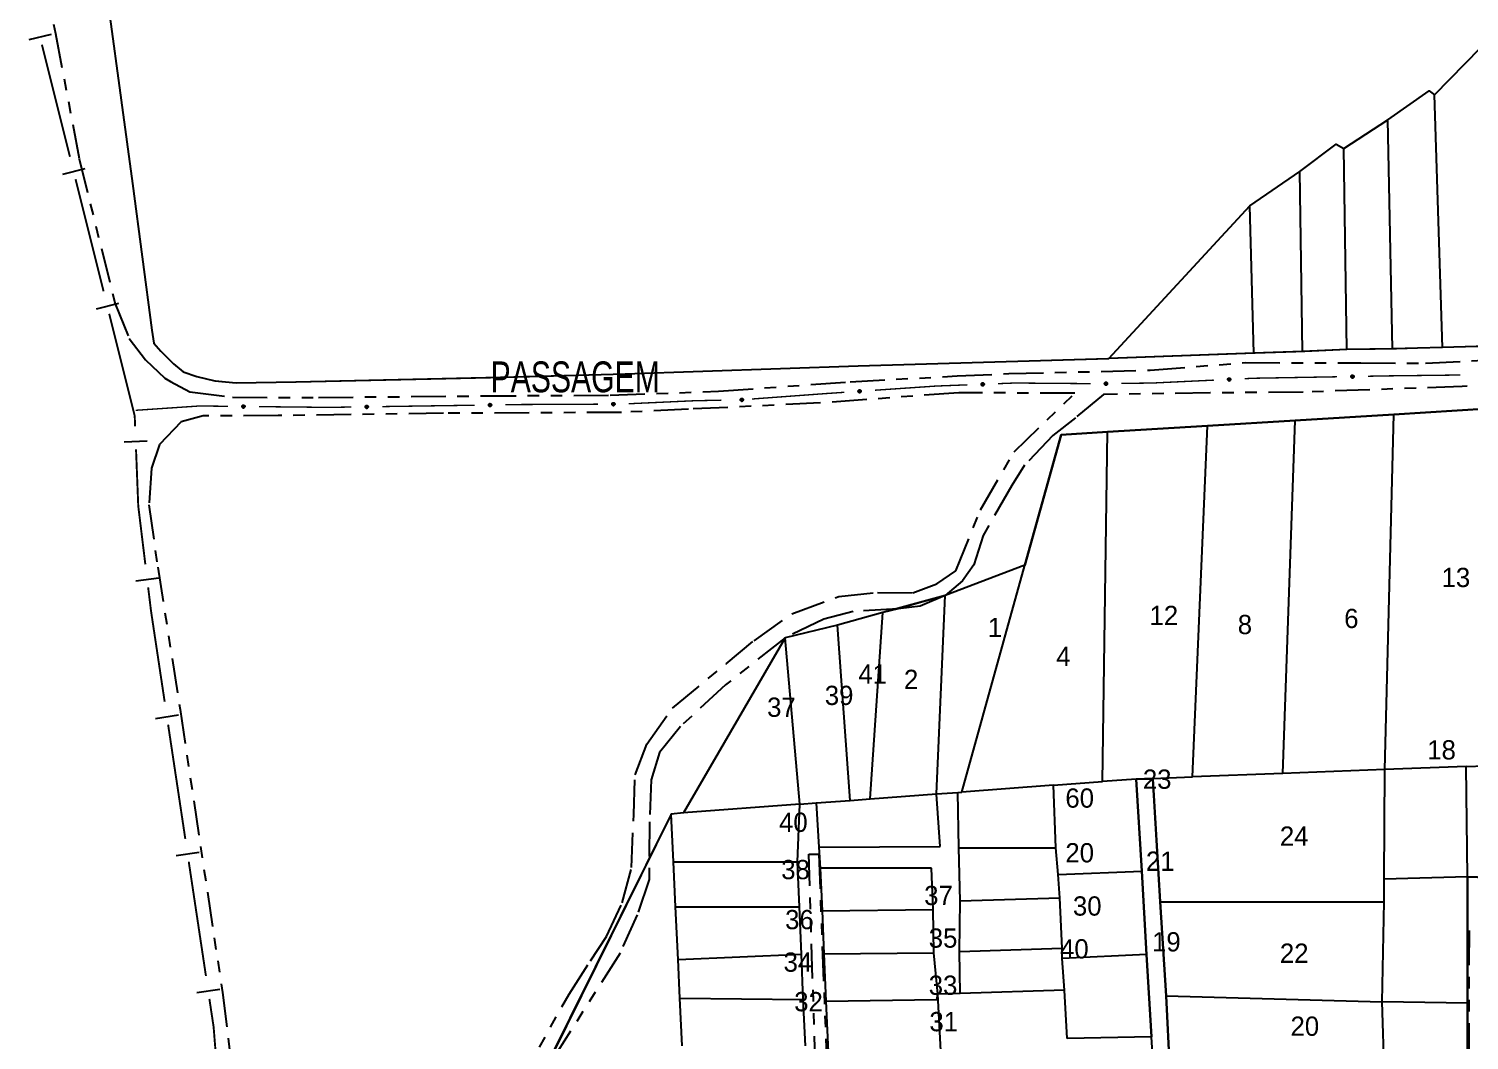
# Model space of a CAD drawing. Extents: x 203604 to 204690, y 4848469 to 4850418.
# Drawn here: x 204038.6 to 204225.5, y 4848577.6 to 4848708.9 of the extents above; entities that cross this region are included whole.
import ezdxf
from ezdxf.enums import TextEntityAlignment as Align

# ---------------------------------------------------------------- set-up
doc = ezdxf.new("R2010")
doc.units = 0
doc.header["$LTSCALE"] = 1.5
doc.header["$MEASUREMENT"] = 0
doc.linetypes.add('TRACO_25', pattern=[8, 3, -1, 1, -1, 1, -1])
for name, color, linetype in [('CD_MALHA_LOTES', 7, 'CONTINUOUS'), ('LM-LIM-SETORES-BAIRROS', 7, 'CONTINUOUS'), ('RU-QUADRA', 210, 'CONTINUOUS'), ('SV-EIXO-RUA-N-PAV', 6, 'CONTINUOUS'), ('SV-RUA-NAO-PAV', 7, 'CONTINUOUS'), ('SV-TXT-RUA-N-PAV', 7, 'CONTINUOUS'), ('Th_NmrPort', 7, 'CONTINUOUS')]:
    doc.layers.add(name, color=color, linetype=linetype)
doc.styles.add('ARIAL', font='ARIAL.SHX')

msp = doc.modelspace()

# ---------------------------------------------------------------- linework, layer by layer
at = {"layer": 'CD_MALHA_LOTES', "linetype": 'Continuous', "flags": 128}
for points in [[(204047.513735, 4848722.237219), (204052.060325, 4848688.826671), (204054.540283, 4848669.779214), (204054.815834, 4848668.091465), (204055.711375, 4848667.058149), (204057.36468, 4848665.404843), (204058.604659, 4848664.371527), (204060.39574, 4848663.751538), (204062.737923, 4848663.200436), (204065.493432, 4848662.924885), (204073.277746, 4848663.062661), (204100.453954, 4848663.68265), (204115.953693, 4848664.095976), (204146.195406, 4848665.129292), (204178.710414, 4848666.093721)], [(204220.973036, 4848700.330922), (204226.966268, 4848706.393042)], [(204214.910916, 4848697.058755), (204220.284158, 4848700.813136), (204220.973036, 4848700.330922)], [(204222.006352, 4848667.540363), (204220.973036, 4848700.330922)], [(204209.193234, 4848693.338817), (204214.910916, 4848697.058755)], [(204215.530905, 4848667.3337), (204214.910916, 4848697.058755)], [(204203.509997, 4848690.376645), (204208.228806, 4848693.889919), (204209.193234, 4848693.338817)], [(204209.606561, 4848667.264812), (204209.193234, 4848693.338817)], [(204197.03455, 4848685.898943), (204203.509997, 4848690.376645)], [(204203.854435, 4848666.989261), (204203.509997, 4848690.376645)], [(204178.710414, 4848666.093721), (204197.03455, 4848685.898943)], [(204197.516764, 4848666.782598), (204197.03455, 4848685.898943)], [(204197.516764, 4848666.782598), (204178.710414, 4848666.093721)], [(204203.854435, 4848666.989261), (204197.516764, 4848666.782598)], [(204209.606561, 4848667.264812), (204203.854435, 4848666.989261)], [(204215.530905, 4848667.3337), (204209.606561, 4848667.264812)], [(204222.006352, 4848667.540363), (204215.530905, 4848667.3337)], [(204227.861809, 4848667.678138), (204222.006352, 4848667.540363)], [(204215.68, 4848658.84), (204228.04, 4848659.6)], [(204178.55, 4848656.56), (204191.53, 4848657.35)], [(204189.57, 4848611.78), (204191.53, 4848657.35)], [(204191.53, 4848657.35), (204202.92, 4848658.05)], [(204201.29, 4848612.24), (204202.92, 4848658.05)], [(204202.92, 4848658.05), (204215.68, 4848658.84)], [(204214.55, 4848612.75), (204215.68, 4848658.84)], [(204167.82, 4848639.29), (204172.53, 4848656.19)], [(204172.53, 4848656.19), (204178.55, 4848656.56)], [(204177.89, 4848611.19), (204178.55, 4848656.56)], [(204167.82, 4848639.29), (204157.48, 4848635.35)], [(204159.66, 4848609.82), (204167.82, 4848639.29)], [(204157.48, 4848635.35), (204149.38, 4848633.12)], [(204156.370895, 4848609.580792), (204157.48, 4848635.35)], [(204149.38, 4848633.12), (204143.53, 4848631.5)], [(204147.74, 4848608.93), (204149.38, 4848633.12)], [(204143.53, 4848631.5), (204136.72, 4848629.86)], [(204145.16, 4848608.74), (204143.53, 4848631.5)], [(204136.72, 4848629.86), (204123.55, 4848607.13)], [(204138.65, 4848608.25), (204136.72, 4848629.86)], [(204214.55, 4848612.75), (204201.29, 4848612.24)], [(204214.44, 4848598.52), (204214.55, 4848612.75)], [(204225.1, 4848613.15), (204214.55, 4848612.75)], [(204225.1, 4848613.15), (204227.54, 4848613.25)], [(204225.25, 4848598.84), (204225.1, 4848613.15)], [(204171.54, 4848610.71), (204159.66, 4848609.82)], [(204171.54, 4848610.71), (204177.89, 4848611.19)], [(204171.86, 4848602.57), (204171.54, 4848610.71)], [(204182.28, 4848611.51), (204177.89, 4848611.19)], [(204184.43, 4848611.58), (204182.28, 4848611.51)], [(204182.28, 4848611.51), (204182.99, 4848599.55)], [(204184.43, 4848611.58), (204189.57, 4848611.78)], [(204185.4, 4848595.59), (204184.43, 4848611.58)], [(204201.29, 4848612.24), (204189.57, 4848611.78)], [(204140.76, 4848608.41), (204145.16, 4848608.74)], [(204145.16, 4848608.74), (204147.74, 4848608.93)], [(204147.74, 4848608.93), (204156.36, 4848609.58)], [(204156.82, 4848602.77), (204156.37, 4848609.56)], [(204156.370895, 4848609.580792), (204159.11, 4848609.78)], [(204159.11, 4848609.78), (204159.66, 4848609.82)], [(204159.25, 4848602.57), (204159.11, 4848609.78)], [(204121.93, 4848606.96), (204089.11, 4848540.85)], [(204123.55, 4848607.13), (204121.93, 4848606.96)], [(204122.22, 4848600.77), (204121.93, 4848606.96)], [(204138.65, 4848608.25), (204123.55, 4848607.13)], [(204138.33, 4848600.79), (204138.65, 4848608.25)], [(204138.65, 4848608.25), (204140.76, 4848608.41)], [(204140.76, 4848608.41), (204141.11, 4848602.68)], [(204141.11, 4848602.68), (204156.82, 4848602.77)], [(204159.45, 4848595.7), (204159.25, 4848602.57)], [(204159.25, 4848602.57), (204171.86, 4848602.57)], [(204172.17, 4848599.14), (204171.86, 4848602.57)], [(204122.22, 4848600.77), (204138.33, 4848600.79)], [(204122.51, 4848594.92), (204122.22, 4848600.77)], [(204138.58, 4848594.94), (204138.33, 4848600.79)], [(204155.71, 4848599.94), (204141.28, 4848599.94)], [(204141.28, 4848599.94), (204141.51, 4848594.39)], [(204155.92, 4848594.59), (204155.71, 4848599.94)], [(204172.17, 4848599.14), (204182.99, 4848599.55)], [(204182.99, 4848599.55), (204183.63, 4848588.75)], [(204172.37, 4848596.11), (204172.17, 4848599.14)], [(204225.25, 4848598.84), (204214.44, 4848598.52)], [(204214.44, 4848595.59), (204214.44, 4848598.52)], [(204225.25, 4848598.84), (204225.24, 4848582.43)], [(204229.14, 4848598.68), (204225.25, 4848598.84)], [(204159.35, 4848589.14), (204159.45, 4848595.7)], [(204159.45, 4848595.7), (204172.37, 4848596.11)], [(204172.67, 4848589.55), (204172.37, 4848596.11)], [(204122.51, 4848594.92), (204138.58, 4848594.94)], [(204122.84, 4848588.1), (204122.51, 4848594.92)], [(204138.83, 4848588.77), (204138.58, 4848594.94)], [(204141.51, 4848594.39), (204155.92, 4848594.59)], [(204141.51, 4848594.39), (204141.76, 4848588.84)], [(204156.02, 4848588.94), (204155.92, 4848594.59)], [(204185.4, 4848595.59), (204214.44, 4848595.59)], [(204186.14, 4848583.39), (204185.4, 4848595.59)], [(204214.2, 4848582.6), (204214.44, 4848595.59)], [(204122.84, 4848588.1), (204138.83, 4848588.77)], [(204139.08, 4848582.92), (204138.83, 4848588.77)], [(204141.76, 4848588.84), (204156.02, 4848588.94)], [(204141.76, 4848588.84), (204142.02, 4848582.69)], [(204156.52, 4848583.59), (204156.02, 4848588.94)], [(204159.35, 4848589.14), (204172.67, 4848589.55)], [(204159.45, 4848583.69), (204159.35, 4848589.14)], [(204172.67, 4848588.23), (204172.67, 4848589.55)], [(204183.63, 4848588.75), (204172.67, 4848588.23)], [(204172.97, 4848584.1), (204172.67, 4848588.23)], [(204183.63, 4848588.75), (204184.26, 4848578.04)], [(204123.08, 4848583.06), (204122.84, 4848588.1)], [(204123.38, 4848576.88), (204123.08, 4848583.06)], [(204123.08, 4848583.06), (204139.08, 4848582.92)], [(204139.37, 4848576.91), (204139.08, 4848582.92)], [(204142.02, 4848582.69), (204156.42, 4848582.89)], [(204142.02, 4848582.69), (204142.3, 4848576.12)], [(204156.42, 4848582.89), (204156.52, 4848583.59)], [(204159.45, 4848583.69), (204156.52, 4848583.59)], [(204156.93, 4848576.22), (204156.52, 4848583.59)], [(204172.97, 4848584.1), (204159.45, 4848583.69)], [(204173.33, 4848577.84), (204172.97, 4848584.1)], [(204186.14, 4848583.39), (204214.2, 4848582.6)], [(204186.65, 4848573.7), (204186.14, 4848583.39)], [(204225.24, 4848582.43), (204214.2, 4848582.6)], [(204214.51, 4848572.99), (204214.2, 4848582.6)], [(204225.24, 4848582.43), (204225.19, 4848554.93)], [(204184.26, 4848578.04), (204173.33, 4848577.84)], [(204184.73, 4848570.37), (204184.26, 4848578.04)]]:
    msp.add_lwpolyline(points, dxfattribs=at)
at = {"layer": 'CD_MALHA_LOTES', "linetype": 'Continuous'}
for points in [[(204156.36, 4848609.58), (204156.370895, 4848609.580792)], [(204156.37, 4848609.56), (204156.370895, 4848609.580792)]]:
    msp.add_lwpolyline(points, dxfattribs=at)
at = {"layer": 'LM-LIM-SETORES-BAIRROS'}
for points in [[(204041.500249, 4848708.156811), (204038.58988, 4848707.428969)], [(204045.8673, 4848690.694599), (204042.956931, 4848689.966757)], [(204050.23435, 4848673.232386), (204047.323982, 4848672.504544)], [(204053.960789, 4848655.367155), (204050.963097, 4848655.249498)], [(204055.442217, 4848637.566315), (204052.464159, 4848637.204148)], [(204057.999059, 4848619.793029), (204055.032448, 4848619.346691)], [(204060.67709, 4848601.993362), (204057.710479, 4848601.547024)], [(204063.35512, 4848584.193695), (204060.388509, 4848583.747356)]]:
    msp.add_lwpolyline(points, dxfattribs=at)
at = {"layer": 'LM-LIM-SETORES-BAIRROS', "const_width": 0.25}
for points in [[(204043.926887, 4848692.270924), (204040.287678, 4848706.822767)], [(204048.293938, 4848674.808711), (204044.654729, 4848689.360555)], [(204052.33, 4848658.67), (204049.02178, 4848671.898342)], [(204052.344286, 4848658.306018), (204052.33, 4848658.67)], [(204052.383505, 4848657.306788), (204052.344286, 4848658.306018)], [(204052.79, 4848646.95), (204052.501162, 4848654.309096)], [(204052.866687, 4848646.319408), (204052.79, 4848646.95)], [(204053.711743, 4848639.370604), (204052.866687, 4848646.319408)], [(204054.45, 4848633.3), (204054.07391, 4848636.392545)], [(204054.581621, 4848632.425175), (204054.45, 4848633.3)], [(204056.218195, 4848621.547601), (204054.581621, 4848632.425175)], [(204058.896225, 4848603.747934), (204056.664533, 4848618.58099)], [(204061.574256, 4848585.948266), (204059.342564, 4848600.781323)], [(204062.57, 4848579.33), (204062.020594, 4848582.981655)], [(204062.594113, 4848579.023702), (204062.57, 4848579.33)], [(204062.94, 4848574.63), (204062.594113, 4848579.023702)]]:
    msp.add_lwpolyline(points, dxfattribs=at)
at = {"layer": 'RU-QUADRA', "linetype": 'Continuous'}
msp.add_lwpolyline([(204047.513735, 4848722.237219, 0.18, 0.18, 0), (204052.060325, 4848688.826671, 0.18, 0.18, 0), (204054.540283, 4848669.779214, 0.18, 0.18, 0), (204054.815834, 4848668.091465, 0.18, 0.18, 0), (204055.711375, 4848667.058149, 0.18, 0.18, 0), (204057.36468, 4848665.404843, 0.18, 0.18, 0), (204058.604659, 4848664.371527, 0.18, 0.18, 0), (204060.39574, 4848663.751538, 0.18, 0.18, 0), (204062.737923, 4848663.200436, 0.18, 0.18, 0), (204065.493432, 4848662.924885, 0.18, 0.18, 0), (204073.277746, 4848663.062661, 0.18, 0.18, 0), (204100.453954, 4848663.68265, 0.18, 0.18, 0), (204115.953693, 4848664.095976, 0.18, 0.18, 0), (204146.195406, 4848665.129292, 0.18, 0.18, 0), (204178.710414, 4848666.093721, 0.18, 0.18, 0), (204197.516764, 4848666.782598, 0.18, 0.18, 0), (204203.854435, 4848666.989261, 0.18, 0.18, 0), (204209.606561, 4848667.264812, 0.18, 0.18, 0), (204215.530905, 4848667.3337, 0.18, 0.18, 0), (204222.006352, 4848667.540363, 0.18, 0.18, 0), (204227.861809, 4848667.678138, 0.18, 0.18, 0)], format="xyseb", dxfattribs=at)
at = {"layer": 'RU-QUADRA', "linetype": 'Continuous', "flags": 128}
for points in [[(204228.04, 4848659.6), (204215.68, 4848658.84), (204202.92, 4848658.05), (204191.53, 4848657.35), (204178.55, 4848656.56), (204172.53, 4848656.19), (204167.82, 4848639.29), (204157.48, 4848635.35), (204151.38, 4848633.59), (204149.38, 4848633.12), (204143.53, 4848631.5), (204136.72, 4848629.86), (204123.55, 4848607.13), (204121.93, 4848606.96), (204090.9, 4848544.14)], [(204184.73, 4848570.37), (204184.26, 4848578.04), (204183.63, 4848588.75), (204182.99, 4848599.55), (204182.28, 4848611.51), (204184.43, 4848611.55), (204185.4, 4848595.59), (204186.14, 4848583.39), (204186.65, 4848573.7)], [(204139.37, 4848576.91), (204139.08, 4848582.92), (204138.83, 4848588.77), (204138.58, 4848594.94), (204138.33, 4848600.79), (204138.65, 4848608.25), (204140.76, 4848608.41), (204141.11, 4848602.68), (204141.28, 4848599.94), (204141.51, 4848594.39), (204141.76, 4848588.84), (204142.02, 4848582.69), (204142.3, 4848576.12)], [(204225.19, 4848554.93), (204225.24, 4848582.43), (204225.25, 4848598.84), (204229.14, 4848598.68)]]:
    msp.add_lwpolyline(points, dxfattribs=at)
at = {"layer": 'SV-EIXO-RUA-N-PAV'}
for points in [[(204162.210965, 4848662.855038), (204162.24368, 4848662.891393), (204162.279232, 4848662.915949), (204162.314779, 4848662.927896), (204162.348943, 4848662.930262), (204162.384167, 4848662.928746), (204162.419344, 4848662.919382), (204162.456083, 4848662.900341), (204162.492783, 4848662.867779), (204162.515545, 4848662.829707), (204162.529121, 4848662.795484), (204162.53364, 4848662.760001), (204162.531594, 4848662.725807), (204162.520659, 4848662.68959), (204162.501, 4848662.652546), (204162.467364, 4848662.616435), (204162.432345, 4848662.5926), (204162.397659, 4848662.581948), (204162.361959, 4848662.577631), (204162.326016, 4848662.57961), (204162.291539, 4848662.589001), (204162.254278, 4848662.608862), (204162.219076, 4848662.642533), (204162.194905, 4848662.677188), (204162.183768, 4848662.711715), (204162.18031, 4848662.746959), (204162.181401, 4848662.782307), (204162.189341, 4848662.818059), (204162.210965, 4848662.855038)], [(204178.210168, 4848662.941118), (204178.243806, 4848662.976622), (204178.279976, 4848663.000258), (204178.315817, 4848663.011289), (204178.350031, 4848663.012777), (204178.385205, 4848663.010358), (204178.42013, 4848663.000095), (204178.456369, 4848662.980118), (204178.492221, 4848662.946625), (204178.513998, 4848662.907981), (204178.526692, 4848662.873421), (204178.530299, 4848662.837834), (204178.527376, 4848662.803704), (204178.515516, 4848662.767779), (204178.494912, 4848662.731252), (204178.460361, 4848662.696016), (204178.424742, 4848662.673087), (204178.389795, 4848662.663328), (204178.353995, 4848662.659929), (204178.318115, 4848662.662829), (204178.283891, 4848662.673101), (204178.247151, 4848662.693912), (204178.212825, 4848662.728475), (204178.189551, 4848662.763739), (204178.179304, 4848662.798541), (204178.176751, 4848662.833861), (204178.178748, 4848662.86917), (204178.187603, 4848662.904706), (204178.210168, 4848662.941118)], [(204194.194949, 4848663.483787), (204194.227348, 4848663.520424), (204194.262685, 4848663.545288), (204194.298127, 4848663.557542), (204194.33227, 4848663.560204), (204194.367506, 4848663.558993), (204194.402762, 4848663.549935), (204194.439665, 4848663.531213), (204194.476646, 4848663.49897), (204194.499737, 4848663.461097), (204194.51361, 4848663.426993), (204194.518435, 4848663.391551), (204194.516686, 4848663.35734), (204194.506065, 4848663.321029), (204194.486728, 4848663.283817), (204194.453406, 4848663.247416), (204194.418595, 4848663.223278), (204194.384003, 4848663.212325), (204194.348342, 4848663.2077), (204194.312383, 4848663.209367), (204194.277826, 4848663.218458), (204194.240394, 4848663.237995), (204194.204902, 4848663.27136), (204194.180431, 4848663.305805), (204194.168996, 4848663.340234), (204194.165232, 4848663.375446), (204194.166016, 4848663.410802), (204194.173647, 4848663.446621), (204194.194949, 4848663.483787)], [(204210.192538, 4848663.863869), (204210.226004, 4848663.899535), (204210.26206, 4848663.923344), (204210.297848, 4848663.934548), (204210.332054, 4848663.936201), (204210.367239, 4848663.933952), (204210.402213, 4848663.923857), (204210.438548, 4848663.904055), (204210.474561, 4848663.870735), (204210.496524, 4848663.832197), (204210.509385, 4848663.797698), (204210.513163, 4848663.762129), (204210.510405, 4848663.727985), (204210.498718, 4848663.692003), (204210.478291, 4848663.655377), (204210.44391, 4848663.619975), (204210.408402, 4848663.596875), (204210.373502, 4848663.586948), (204210.337719, 4848663.583376), (204210.301826, 4848663.586104), (204210.267552, 4848663.59621), (204210.230712, 4848663.616844), (204210.19622, 4848663.651241), (204210.172776, 4848663.686393), (204210.162362, 4848663.721144), (204210.159638, 4848663.756452), (204210.161465, 4848663.791769), (204210.170149, 4848663.827348), (204210.192538, 4848663.863869)], [(204146.235508, 4848661.940148), (204146.267136, 4848661.977453), (204146.301948, 4848662.003048), (204146.337126, 4848662.016038), (204146.371206, 4848662.019411), (204146.40646, 4848662.018936), (204146.441897, 4848662.010614), (204146.479183, 4848661.992666), (204146.516828, 4848661.961201), (204146.540703, 4848661.923817), (204146.555284, 4848661.89001), (204146.560847, 4848661.854676), (204146.559811, 4848661.820436), (204146.54995, 4848661.783912), (204146.531393, 4848661.746304), (204146.498837, 4848661.709217), (204146.464537, 4848661.684359), (204146.430181, 4848661.672687), (204146.394623, 4848661.667319), (204146.358638, 4848661.668236), (204146.323899, 4848661.676605), (204146.286067, 4848661.695358), (204146.249887, 4848661.727975), (204146.224704, 4848661.761902), (204146.212553, 4848661.796086), (204146.208056, 4848661.831211), (204146.208104, 4848661.866576), (204146.214985, 4848661.902547), (204146.235508, 4848661.940148)], [(204066.298194, 4848659.980175), (204066.332658, 4848660.014877), (204066.369375, 4848660.037655), (204066.405466, 4848660.047838), (204066.439705, 4848660.048521), (204066.474812, 4848660.045275), (204066.509486, 4848660.034193), (204066.545244, 4848660.013368), (204066.580298, 4848659.97904), (204066.60116, 4848659.939894), (204066.613037, 4848659.905045), (204066.615805, 4848659.869383), (204066.61208, 4848659.835331), (204066.599377, 4848659.799695), (204066.577919, 4848659.763663), (204066.542548, 4848659.729251), (204066.506399, 4848659.707167), (204066.471232, 4848659.698233), (204066.435362, 4848659.695678), (204066.39956, 4848659.699422), (204066.365587, 4848659.710497), (204066.329347, 4848659.732166), (204066.295844, 4848659.767528), (204066.273407, 4848659.80333), (204066.263982, 4848659.838363), (204066.262261, 4848659.873734), (204066.265089, 4848659.908985), (204066.274778, 4848659.944304), (204066.298194, 4848659.980175)], [(204082.294217, 4848659.93102), (204082.327785, 4848659.96659), (204082.363908, 4848659.990297), (204082.399728, 4848660.001398), (204082.433938, 4848660.002955), (204082.469117, 4848660.000605), (204082.504062, 4848659.990411), (204082.54034, 4848659.970505), (204082.576258, 4848659.937083), (204082.598112, 4848659.898482), (204082.610874, 4848659.863947), (204082.614551, 4848659.828367), (204082.611695, 4848659.794231), (204082.599906, 4848659.758283), (204082.579375, 4848659.721715), (204082.544893, 4848659.686411), (204082.509319, 4848659.663413), (204082.474391, 4848659.653585), (204082.438598, 4848659.650115), (204082.402713, 4848659.652944), (204082.368468, 4848659.663149), (204082.331687, 4848659.683887), (204082.297293, 4848659.718382), (204082.27395, 4848659.753601), (204082.263634, 4848659.788382), (204082.261011, 4848659.823697), (204082.262939, 4848659.859009), (204082.271724, 4848659.894563), (204082.294217, 4848659.93102)], [(204098.292467, 4848660.167704), (204098.326034, 4848660.203274), (204098.362157, 4848660.226981), (204098.397977, 4848660.238082), (204098.432188, 4848660.239638), (204098.467366, 4848660.237289), (204098.502311, 4848660.227094), (204098.538589, 4848660.207189), (204098.574508, 4848660.173766), (204098.596361, 4848660.135166), (204098.609123, 4848660.100631), (204098.6128, 4848660.065051), (204098.609945, 4848660.030915), (204098.598155, 4848659.994967), (204098.577624, 4848659.958399), (204098.543142, 4848659.923095), (204098.507569, 4848659.900096), (204098.47264, 4848659.890269), (204098.436848, 4848659.886799), (204098.400962, 4848659.889628), (204098.366717, 4848659.899833), (204098.329936, 4848659.920571), (204098.295542, 4848659.955066), (204098.272199, 4848659.990284), (204098.261883, 4848660.025066), (204098.25926, 4848660.060381), (204098.261188, 4848660.095693), (204098.269973, 4848660.131247), (204098.292467, 4848660.167704)], [(204114.293002, 4848660.284318), (204114.32693, 4848660.319544), (204114.363293, 4848660.342882), (204114.399224, 4848660.353617), (204114.433449, 4848660.354825), (204114.468602, 4848660.352117), (204114.503441, 4848660.341567), (204114.539515, 4848660.321293), (204114.57509, 4848660.287506), (204114.596549, 4848660.248684), (204114.608959, 4848660.214021), (204114.612273, 4848660.178406), (204114.60907, 4848660.144301), (204114.596915, 4848660.108475), (204114.576012, 4848660.072118), (204114.541172, 4848660.037167), (204114.505366, 4848660.014532), (204114.470339, 4848660.005061), (204114.434513, 4848660.001956), (204114.398658, 4848660.005151), (204114.364519, 4848660.015704), (204114.327952, 4848660.036816), (204114.293911, 4848660.07166), (204114.270928, 4848660.107114), (204114.260967, 4848660.141999), (204114.258704, 4848660.177339), (204114.260992, 4848660.212629), (204114.270139, 4848660.248092), (204114.293002, 4848660.284318)], [(204130.958627, 4848660.839238), (204130.990051, 4848660.876715), (204131.024722, 4848660.9025), (204131.059829, 4848660.915682), (204131.09389, 4848660.919242), (204131.129146, 4848660.918959), (204131.164628, 4848660.910831), (204131.202011, 4848660.893087), (204131.239828, 4848660.861828), (204131.263907, 4848660.824575), (204131.278672, 4848660.790848), (204131.284429, 4848660.755545), (204131.28358, 4848660.721301), (204131.273919, 4848660.684723), (204131.255567, 4848660.647014), (204131.223215, 4848660.609749), (204131.189051, 4848660.584704), (204131.154759, 4848660.572845), (204131.119232, 4848660.567282), (204131.083242, 4848660.568003), (204131.048458, 4848660.576182), (204131.010524, 4848660.594727), (204130.974166, 4848660.627146), (204130.948798, 4848660.660935), (204130.936461, 4848660.695052), (204130.931772, 4848660.730152), (204130.931625, 4848660.765517), (204130.938311, 4848660.801525), (204130.958627, 4848660.839238)]]:
    msp.add_lwpolyline(points, close=True, dxfattribs=at)
for points in [[(204162.210965, 4848662.855038), (204162.456083, 4848662.900341)], [(204162.22959, 4848662.874117), (204162.43034, 4848662.909156)], [(204162.24368, 4848662.891393), (204162.419344, 4848662.919382)], [(204162.263886, 4848662.905479), (204162.392947, 4848662.922738)], [(204162.279232, 4848662.915949), (204162.384167, 4848662.928746)], [(204178.178748, 4848662.86917), (204178.513998, 4848662.907981)], [(204178.181523, 4848662.852659), (204178.515348, 4848662.89242)], [(204178.187603, 4848662.904706), (204178.492221, 4848662.946625)], [(204178.187907, 4848662.886857), (204178.49852, 4848662.927685)], [(204178.19975, 4848662.921125), (204178.470795, 4848662.961445)], [(204178.210168, 4848662.941118), (204178.456369, 4848662.980118)], [(204178.229277, 4848662.959713), (204178.43086, 4848662.98959)], [(204178.243806, 4848662.976622), (204178.42013, 4848663.000095)], [(204178.264367, 4848662.990185), (204178.393828, 4848663.004127)], [(204178.279976, 4848663.000258), (204178.385205, 4848663.010358)], [(204194.165232, 4848663.375446), (204194.51361, 4848663.426993)], [(204194.166016, 4848663.410802), (204194.499737, 4848663.461097)], [(204194.168996, 4848663.340234), (204194.518435, 4848663.391551)], [(204194.169356, 4848663.394397), (204194.50162, 4848663.445591)], [(204194.169729, 4848663.357531), (204194.514389, 4848663.406579)], [(204194.173647, 4848663.446621), (204194.476646, 4848663.49897)], [(204194.174563, 4848663.428793), (204194.483592, 4848663.480258)], [(204194.178216, 4848663.322415), (204194.51457, 4848663.373802)], [(204194.180431, 4848663.305805), (204194.516686, 4848663.35734)], [(204194.185222, 4848663.463447), (204194.454724, 4848663.513047)], [(204194.194882, 4848663.287684), (204194.506701, 4848663.337914)], [(204194.194949, 4848663.483787), (204194.439665, 4848663.531213)], [(204194.204902, 4848663.27136), (204194.506065, 4848663.321029)], [(204194.213408, 4848663.503026), (204194.413846, 4848663.539805)], [(204194.226411, 4848663.256387), (204194.49338, 4848663.301768)], [(204194.227348, 4848663.520424), (204194.402762, 4848663.549935)], [(204194.240394, 4848663.237995), (204194.486728, 4848663.283817)], [(204194.247431, 4848663.534685), (204194.376338, 4848663.553061)], [(204194.262685, 4848663.545288), (204194.367506, 4848663.558993)], [(204194.264499, 4848663.230863), (204194.46234, 4848663.264787)], [(204194.277826, 4848663.218458), (204194.453406, 4848663.247416)], [(204194.29941, 4848663.214752), (204194.429615, 4848663.234556)], [(204194.312383, 4848663.209367), (204194.418595, 4848663.223278)], [(204210.159638, 4848663.756452), (204210.509385, 4848663.797698)], [(204210.161465, 4848663.791769), (204210.496524, 4848663.832197)], [(204210.162362, 4848663.721144), (204210.513163, 4848663.762129)], [(204210.163605, 4848663.738412), (204210.509562, 4848663.77727)], [(204210.164319, 4848663.775273), (204210.497949, 4848663.816642)], [(204210.170149, 4848663.827348), (204210.474561, 4848663.870735)], [(204210.170539, 4848663.809501), (204210.480952, 4848663.851826)], [(204210.171052, 4848663.703061), (204210.508775, 4848663.744503)], [(204210.172776, 4848663.686393), (204210.510405, 4848663.727985)], [(204210.182216, 4848663.843825), (204210.453064, 4848663.885452)], [(204210.186686, 4848663.667853), (204210.499851, 4848663.708862)], [(204210.192538, 4848663.863869), (204210.438548, 4848663.904055)], [(204210.19622, 4848663.651241), (204210.498718, 4848663.692003)], [(204210.211557, 4848663.882556), (204210.412993, 4848663.913404)], [(204210.217278, 4848663.635639), (204210.48547, 4848663.673125)], [(204210.226004, 4848663.899535), (204210.402213, 4848663.923857)], [(204210.230712, 4848663.616844), (204210.478291, 4848663.655377)], [(204210.246499, 4848663.913196), (204210.375892, 4848663.927762)], [(204210.254596, 4848663.609003), (204210.453352, 4848663.637075)], [(204210.26206, 4848663.923344), (204210.367239, 4848663.933952)], [(204210.267552, 4848663.59621), (204210.44391, 4848663.619975)], [(204210.289017, 4848663.591869), (204210.41975, 4848663.607823)], [(204210.301826, 4848663.586104), (204210.408402, 4848663.596875)], [(204146.208056, 4848661.831211), (204146.555284, 4848661.89001)], [(204146.208104, 4848661.866576), (204146.540703, 4848661.923817)], [(204146.211784, 4848661.850244), (204146.542909, 4848661.908354)], [(204146.212553, 4848661.796086), (204146.560847, 4848661.854676)], [(204146.212926, 4848661.813394), (204146.556489, 4848661.869616)], [(204146.214985, 4848661.902547), (204146.516828, 4848661.961201)], [(204146.216273, 4848661.884742), (204146.524162, 4848661.942637)], [(204146.222143, 4848661.778462), (204146.557352, 4848661.836851)], [(204146.224704, 4848661.761902), (204146.559811, 4848661.820436)], [(204146.226208, 4848661.91961), (204146.494617, 4848661.974817)], [(204146.235508, 4848661.940148), (204146.479183, 4848661.992666)], [(204146.239529, 4848661.744087), (204146.550233, 4848661.800806)], [(204146.249887, 4848661.727975), (204146.54995, 4848661.783912)], [(204146.253562, 4848661.959769), (204146.45319, 4848662.000717)], [(204146.267136, 4848661.977453), (204146.441897, 4848662.010614)], [(204146.271704, 4848661.713453), (204146.537669, 4848661.764391)], [(204146.286067, 4848661.695358), (204146.531393, 4848661.746304)], [(204146.286918, 4848661.992129), (204146.415413, 4848662.013189)], [(204146.301948, 4848662.003048), (204146.40646, 4848662.018936)], [(204146.310315, 4848661.688729), (204146.507407, 4848661.72677)], [(204146.323899, 4848661.676605), (204146.498837, 4848661.709217)], [(204146.345555, 4848661.673349), (204146.475319, 4848661.695863)], [(204146.358638, 4848661.668236), (204146.464537, 4848661.684359)], [(204162.18031, 4848662.746959), (204162.529121, 4848662.795484)], [(204162.181401, 4848662.782307), (204162.515545, 4848662.829707)], [(204162.183768, 4848662.711715), (204162.53364, 4848662.760001)], [(204162.184598, 4848662.765873), (204162.517294, 4848662.814186)], [(204162.184652, 4848662.729006), (204162.529724, 4848662.775064)], [(204162.189341, 4848662.818059), (204162.492783, 4848662.867779)], [(204162.190103, 4848662.800223), (204162.499567, 4848662.849007)], [(204162.192834, 4848662.693817), (204162.52962, 4848662.742287)], [(204162.194905, 4848662.677188), (204162.531594, 4848662.725807)], [(204162.201062, 4848662.834784), (204162.470984, 4848662.882045)], [(204162.209198, 4848662.658943), (204162.521441, 4848662.706468)], [(204162.219076, 4848662.642533), (204162.520659, 4848662.68959)], [(204162.240455, 4848662.627374), (204162.507807, 4848662.670439)], [(204162.254278, 4848662.608862), (204162.501, 4848662.652546)], [(204162.27832, 4848662.601521), (204162.476448, 4848662.633728)], [(204162.291539, 4848662.589001), (204162.467364, 4848662.616435)], [(204162.31309, 4848662.585107), (204162.443462, 4848662.603782)], [(204162.326016, 4848662.57961), (204162.432345, 4848662.5926)], [(204178.176751, 4848662.833861), (204178.526692, 4848662.873421)], [(204178.179304, 4848662.798541), (204178.530299, 4848662.837834)], [(204178.18063, 4848662.815803), (204178.526771, 4848662.852992)], [(204178.187907, 4848662.780416), (204178.525826, 4848662.820229)], [(204178.189551, 4848662.763739), (204178.527376, 4848662.803704)], [(204178.203371, 4848662.745133), (204178.51673, 4848662.784632)], [(204178.212825, 4848662.728475), (204178.515516, 4848662.767779)], [(204178.233808, 4848662.712772), (204178.502177, 4848662.748965)], [(204178.247151, 4848662.693912), (204178.494912, 4848662.731252)], [(204178.270997, 4848662.685957), (204178.469886, 4848662.71307)], [(204178.283891, 4848662.673101), (204178.460361, 4848662.696016)], [(204178.305334, 4848662.668657), (204178.436143, 4848662.68398)], [(204178.318115, 4848662.662829), (204178.424742, 4848662.673087)], [(204066.262261, 4848659.873734), (204066.613037, 4848659.905045)], [(204066.263982, 4848659.838363), (204066.615805, 4848659.869383)], [(204066.265089, 4848659.908985), (204066.60116, 4848659.939894)], [(204066.265715, 4848659.855589), (204066.612635, 4848659.88462)], [(204066.267474, 4848659.892414), (204066.602143, 4848659.924306)], [(204066.272157, 4848659.82004), (204066.610919, 4848659.851888)], [(204066.273407, 4848659.80333), (204066.61208, 4848659.835331)], [(204066.274662, 4848659.926452), (204066.58615, 4848659.959957)], [(204066.274778, 4848659.944304), (204066.580298, 4848659.97904)], [(204066.286785, 4848659.784404), (204066.600988, 4848659.816515)], [(204066.287308, 4848659.960432), (204066.559227, 4848659.994361)], [(204066.295844, 4848659.767528), (204066.599377, 4848659.799695)], [(204066.298194, 4848659.980175), (204066.545244, 4848660.013368)], [(204066.316452, 4848659.751335), (204066.585598, 4848659.7812)], [(204066.317735, 4848659.998314), (204066.519965, 4848660.023438)], [(204066.329347, 4848659.732166), (204066.577919, 4848659.763663)], [(204066.332658, 4848660.014877), (204066.509486, 4848660.034193)], [(204066.352999, 4848659.723652), (204066.552471, 4848659.746076)], [(204066.353533, 4848660.027952), (204066.483286, 4848660.038842)], [(204066.365587, 4848659.710497), (204066.542548, 4848659.729251)], [(204066.369375, 4848660.037655), (204066.474812, 4848660.045275)], [(204066.38692, 4848659.705548), (204066.518053, 4848659.717788)], [(204066.39956, 4848659.699422), (204066.506399, 4848659.707167)], [(204082.261011, 4848659.823697), (204082.610874, 4848659.863947)], [(204082.262939, 4848659.859009), (204082.598112, 4848659.898482)], [(204082.263634, 4848659.788382), (204082.614551, 4848659.828367)], [(204082.264927, 4848659.805646), (204082.610993, 4848659.843518)], [(204082.265746, 4848659.842505), (204082.599493, 4848659.882924)], [(204082.271724, 4848659.894563), (204082.576258, 4848659.937083)], [(204082.272063, 4848659.876715), (204082.582595, 4848659.918155)], [(204082.272273, 4848659.770274), (204082.610113, 4848659.810753)], [(204082.27395, 4848659.753601), (204082.611695, 4848659.794231)], [(204082.283838, 4848659.911006), (204082.554803, 4848659.951861)], [(204082.287806, 4848659.735022), (204082.601087, 4848659.775138)], [(204082.294217, 4848659.93102), (204082.54034, 4848659.970505)], [(204082.297293, 4848659.718382), (204082.599906, 4848659.758283)], [(204082.313289, 4848659.949652), (204082.514812, 4848659.979927)], [(204082.318307, 4848659.702721), (204082.586604, 4848659.739442)], [(204082.327785, 4848659.96659), (204082.504062, 4848659.990411)], [(204082.331687, 4848659.683887), (204082.579375, 4848659.721715)], [(204082.348319, 4848659.980193), (204082.477752, 4848659.99439)], [(204082.355549, 4848659.675979), (204082.554384, 4848659.703484)], [(204082.363908, 4848659.990297), (204082.469117, 4848660.000605)], [(204082.368468, 4848659.663149), (204082.544893, 4848659.686411)], [(204082.38992, 4848659.658746), (204082.520698, 4848659.674328)], [(204082.402713, 4848659.652944), (204082.509319, 4848659.663413)], [(204098.25926, 4848660.060381), (204098.609123, 4848660.100631)], [(204098.261188, 4848660.095693), (204098.596361, 4848660.135166)], [(204098.261883, 4848660.025066), (204098.6128, 4848660.065051)], [(204098.263176, 4848660.04233), (204098.609242, 4848660.080202)], [(204098.263995, 4848660.079188), (204098.597742, 4848660.119607)], [(204098.269973, 4848660.131247), (204098.574508, 4848660.173766)], [(204098.270312, 4848660.113399), (204098.580845, 4848660.154839)], [(204098.270523, 4848660.006957), (204098.608362, 4848660.047437)], [(204098.272199, 4848659.990284), (204098.609945, 4848660.030915)], [(204098.282087, 4848660.14769), (204098.553052, 4848660.188545)], [(204098.286055, 4848659.971706), (204098.599336, 4848660.011822)], [(204098.292467, 4848660.167704), (204098.538589, 4848660.207189)], [(204098.295542, 4848659.955066), (204098.598155, 4848659.994967)], [(204098.311538, 4848660.186336), (204098.513062, 4848660.216611)], [(204098.316556, 4848659.939405), (204098.584853, 4848659.976126)], [(204098.326034, 4848660.203274), (204098.502311, 4848660.227094)], [(204098.329936, 4848659.920571), (204098.577624, 4848659.958399)], [(204098.346568, 4848660.216877), (204098.476002, 4848660.231074)], [(204098.353798, 4848659.912662), (204098.552633, 4848659.940168)], [(204098.362157, 4848660.226981), (204098.467366, 4848660.237289)], [(204098.366717, 4848659.899833), (204098.543142, 4848659.923095)], [(204098.38817, 4848659.89543), (204098.518948, 4848659.911012)], [(204098.400962, 4848659.889628), (204098.507569, 4848659.900096)], [(204114.258704, 4848660.177339), (204114.608959, 4848660.214021)], [(204114.260967, 4848660.141999), (204114.612273, 4848660.178406)], [(204114.260992, 4848660.212629), (204114.596549, 4848660.248684)], [(204114.262435, 4848660.159249), (204114.60887, 4848660.193593)], [(204114.26363, 4848660.196097), (204114.597771, 4848660.233113)], [(204114.269421, 4848660.123803), (204114.607656, 4848660.160838)], [(204114.270139, 4848660.248092), (204114.57509, 4848660.287506)], [(204114.270296, 4848660.230241), (204114.581234, 4848660.268515)], [(204114.270928, 4848660.107114), (204114.60907, 4848660.144301)], [(204114.282419, 4848660.26441), (204114.553787, 4848660.302502)], [(204114.284594, 4848660.088395), (204114.598268, 4848660.125317)], [(204114.293002, 4848660.284318), (204114.539515, 4848660.321293)], [(204114.293911, 4848660.07166), (204114.596915, 4848660.108475)], [(204114.312263, 4848660.302755), (204114.514084, 4848660.330974)], [(204114.314764, 4848660.055785), (204114.583421, 4848660.089771)], [(204114.32693, 4848660.319544), (204114.503441, 4848660.341567)], [(204114.327952, 4848660.036816), (204114.576012, 4848660.072118)], [(204114.347602, 4848660.332937), (204114.477174, 4848660.345814)], [(204114.351731, 4848660.028665), (204114.550836, 4848660.054143)], [(204114.363293, 4848660.342882), (204114.468602, 4848660.352117)], [(204114.364519, 4848660.015704), (204114.541172, 4848660.037167)], [(204114.385926, 4848660.011083), (204114.516856, 4848660.025331)], [(204114.398658, 4848660.005151), (204114.505366, 4848660.014532)], [(204130.931625, 4848660.765517), (204131.263907, 4848660.824575)], [(204130.931772, 4848660.730152), (204131.278672, 4848660.790848)], [(204130.935395, 4848660.749205), (204131.266198, 4848660.809125)], [(204130.936461, 4848660.695052), (204131.284429, 4848660.755545)], [(204130.936739, 4848660.712362), (204131.279989, 4848660.770462)], [(204130.938311, 4848660.801525), (204131.239828, 4848660.861828)], [(204130.939696, 4848660.783727), (204131.247263, 4848660.843305)], [(204130.946147, 4848660.677481), (204131.281032, 4848660.737701)], [(204130.948798, 4848660.660935), (204131.28358, 4848660.721301)], [(204130.949439, 4848660.818649), (204131.217543, 4848660.875323)], [(204130.958627, 4848660.839238), (204131.202011, 4848660.893087)], [(204130.96372, 4848660.643201), (204131.27411, 4848660.701618)], [(204130.974166, 4848660.627146), (204131.273919, 4848660.684723)], [(204130.976574, 4848660.858956), (204131.175975, 4848660.900996)], [(204130.990051, 4848660.876715), (204131.164628, 4848660.910831)], [(204130.996062, 4848660.612744), (204131.261744, 4848660.665135)], [(204131.009752, 4848660.891499), (204131.138131, 4848660.913261)], [(204131.010524, 4848660.594727), (204131.255567, 4848660.647014)], [(204131.024722, 4848660.9025), (204131.129146, 4848660.918959)], [(204131.034808, 4848660.588231), (204131.231688, 4848660.627349)], [(204131.048458, 4848660.576182), (204131.223215, 4848660.609749)], [(204131.070131, 4848660.573044), (204131.19977, 4848660.596268)], [(204131.083242, 4848660.568003), (204131.189051, 4848660.584704)]]:
    msp.add_lwpolyline(points, dxfattribs=at)
at = {"layer": 'SV-EIXO-RUA-N-PAV', "const_width": 0.18}
for points in [[(204164.357293, 4848662.827509), (204166.355813, 4848662.904451)], [(204166.355813, 4848662.904451), (204166.5, 4848662.91)], [(204166.5, 4848662.91), (204174.355453, 4848662.847001)], [(204174.355453, 4848662.847001), (204175.23, 4848662.84)], [(204175.23, 4848662.84), (204176.355375, 4848662.829378)], [(204180.355084, 4848662.85853), (204184.354755, 4848662.909812)], [(204184.354755, 4848662.909812), (204184.37, 4848662.91)], [(204184.37, 4848662.91), (204192.34588, 4848663.286337)], [(204196.341435, 4848663.474864), (204197.340324, 4848663.521996)], [(204197.340324, 4848663.521996), (204197.51, 4848663.53)], [(204197.51, 4848663.53), (204208.33845, 4848663.721058)], [(204212.337827, 4848663.791623), (204214.337516, 4848663.826905)], [(204214.337516, 4848663.826905), (204215.08, 4848663.84)], [(204215.08, 4848663.84), (204224.336739, 4848663.950646)], [(204132.422392, 4848660.836588), (204141.398116, 4848661.497176)], [(204141.398116, 4848661.497176), (204141.98, 4848661.54)], [(204141.98, 4848661.54), (204144.390958, 4848661.704193)], [(204148.381714, 4848661.975976), (204156.363226, 4848662.51954)], [(204156.363226, 4848662.51954), (204156.37, 4848662.52)], [(204156.37, 4848662.52), (204160.360254, 4848662.673624)], [(204052.46, 4848659.37), (204060.441633, 4848659.911785)], [(204060.441633, 4848659.911785), (204060.71, 4848659.93)], [(204060.71, 4848659.93), (204064.440801, 4848659.890001)], [(204068.440572, 4848659.847119), (204077.440054, 4848659.750633)], [(204077.440054, 4848659.750633), (204077.5, 4848659.75)], [(204077.5, 4848659.75), (204080.439729, 4848659.793491)], [(204084.439292, 4848659.852662), (204096.437979, 4848660.030175)], [(204100.437541, 4848660.089346), (204102.437322, 4848660.118932)], [(204102.437322, 4848660.118932), (204102.51, 4848660.12)], [(204102.51, 4848660.12), (204112.437209, 4848660.165694)], [(204116.436241, 4848660.220714), (204124.427813, 4848660.58785)], [(204124.427813, 4848660.58785), (204124.91, 4848660.61)], [(204124.91, 4848660.61), (204128.426531, 4848660.683736)]]:
    msp.add_lwpolyline(points, dxfattribs=at)
at = {"layer": 'SV-RUA-NAO-PAV', "linetype": 'TRACO_25'}
for points in [[(204039.26, 4848721.21, 14.4), (204042.06, 4848708.27, 14.47), (204045.13, 4848692, 14.7), (204049.78, 4848673.19, 14.71), (204051.6, 4848668.71, 14.59), (204053.73, 4848665.92, 14.5), (204056.22, 4848663.53, 14.37), (204056.96, 4848663.12, 14.37), (204059.5, 4848661.75, 14.37), (204065, 4848661.06, 14.26), (204076.18, 4848661.04, 14.23), (204097.31, 4848661.24, 13.36), (204114.04, 4848661.33, 13.35), (204128.08, 4848661.84, 12.51), (204145.15, 4848663.07, 12.23), (204159.04, 4848663.83, 11.9), (204165.73, 4848664.13, 11.84), (204184.08, 4848664.57, 11.1), (204196.43, 4848665.56, 11.09), (204211.4, 4848665.52, 11.09), (204219.8, 4848665.47, 11.09), (204233.01, 4848666.18, 11.07)], [(204249.18, 4848663.74, 11.08), (204224.58, 4848662.45, 11.38), (204203.92, 4848661.74, 11.63), (204191.85, 4848661.63, 11.65), (204178.05, 4848661.44, 11.96), (204174.39, 4848658.41, 12.05), (204171.45, 4848656.09, 12.39), (204167.78, 4848652.23, 12.62), (204166.12, 4848649.62, 12.66), (204162.41, 4848643.12, 12.71), (204161.2, 4848639.3, 12.96), (204159.74, 4848637.23, 12.91), (204157.48, 4848635.35, 13.02), (204154.25, 4848633.95, 13.1), (204151.38, 4848633.59, 13.1), (204145.56, 4848633.26, 13.11), (204141.74, 4848632.28, 13.11), (204136.72, 4848629.86, 13.15), (204129, 4848623.76, 13.68), (204123.15, 4848618.34, 13.69), (204120.42, 4848614.94, 13.69), (204119.34, 4848611.41, 13.62), (204119.11, 4848605.97, 13.62), (204119.09, 4848598.49, 13.62), (204117.52, 4848593.89, 13.62), (204115.3, 4848588.93, 13.62), (204107.25, 4848576.21, 13.62)], [(204101.91, 4848571.47, 13.39), (204108.69, 4848583.61, 13.39), (204111.49, 4848587.93, 13.39), (204113.54, 4848591.09, 13.73), (204115.57, 4848595.43, 13.74), (204116.81, 4848600.04, 13.52), (204117.07, 4848606.93, 13.13), (204117.26, 4848612.08, 13), (204118.76, 4848616.05, 12.99), (204122.11, 4848620.72, 12.98), (204129.08, 4848626.48, 12.98), (204132.7, 4848629.47, 12.9), (204137.58, 4848632.95, 12.75), (204143.67, 4848635.19, 12.52), (204148.69, 4848635.72, 12.36), (204153.31, 4848635.7, 12.36), (204156.4, 4848636.83, 12.36), (204158.85, 4848638.54, 12.36), (204162.07, 4848646.47, 12.36), (204166.42, 4848653.98, 12.09), (204174.31, 4848661.58, 11.97), (204159.27, 4848661.65, 12.43), (204141.29, 4848660.32, 12.99), (204124.18, 4848659.51, 12.99), (204115.51, 4848659.1, 13.33), (204092.4, 4848658.98, 13.76), (204070.96, 4848658.68, 14.41), (204061.22, 4848658.66, 14.53), (204058.34, 4848657.87, 14.68), (204055.54, 4848654.94, 14.78), (204054.49, 4848651.86, 14.72), (204054.17, 4848647.11, 14.57), (204055.31, 4848639.01, 14.4), (204058.22, 4848620.56, 14.35), (204058.21, 4848620.56, 14.35), (204063.71, 4848583.82, 14.33), (204066.82, 4848558.81, 14.4)], [(204140.67, 4848573.65, 13.48), (204139.79, 4848601.77, 13.48), (204141.09, 4848601.78, 13.48), (204142.12, 4848574.55, 13.48)], [(204225.4, 4848539.34, 11.41), (204225.5, 4848593.24, 11.34)]]:
    msp.add_polyline3d(points, dxfattribs=at)

# ---------------------------------------------------------------- texts
at = {"layer": 'SV-TXT-RUA-N-PAV', "style": 'ARIAL', "width": 0.7}
msp.add_text('PASSAGEM', height=4, dxfattribs=at).set_placement((204098.51, 4848661.71))
at = {"layer": 'Th_NmrPort', "color": 1}
for s, p in [('13', (204221.890668, 4848637.677601)), ('12', (204184.000668, 4848632.747601)), ('6', (204209.260668, 4848632.357601)), ('1', (204163.016767, 4848631.182401)), ('8', (204195.450668, 4848631.567601)), ('4', (204171.896767, 4848627.432401)), ('41', (204146.218381, 4848625.132232)), ('2', (204152.140243, 4848624.448882)), ('39', (204141.868381, 4848622.372232)), ('37', (204134.381996, 4848620.836097)), ('18', (204220.03243, 4848615.302757)), ('23', (204183.13636, 4848611.499918)), ('60', (204173.081926, 4848609.04814)), ('40', (204135.928051, 4848605.903598)), ('24', (204200.913333, 4848604.11)), ('20', (204173.081926, 4848601.94814)), ('21', (204183.53636, 4848600.849918)), ('38', (204136.213345, 4848599.763245)), ('37', (204154.764203, 4848596.405609)), ('30', (204174.061926, 4848595.03814)), ('36', (204136.718051, 4848593.273598)), ('35', (204155.354203, 4848590.875609)), ('40', (204172.388894, 4848589.480532)), ('19', (204184.32636, 4848590.389918)), ('22', (204200.913333, 4848588.91)), ('34', (204136.518051, 4848587.753598)), ('33', (204155.354203, 4848584.755609)), ('32', (204137.898051, 4848582.623598)), ('31', (204155.437601, 4848580.029332)), ('20', (204202.293333, 4848579.44))]:
    msp.add_text(s, height=2.5, dxfattribs=at).set_placement(p, align=Align.MIDDLE_LEFT)

doc.saveas('drawing.dxf')
